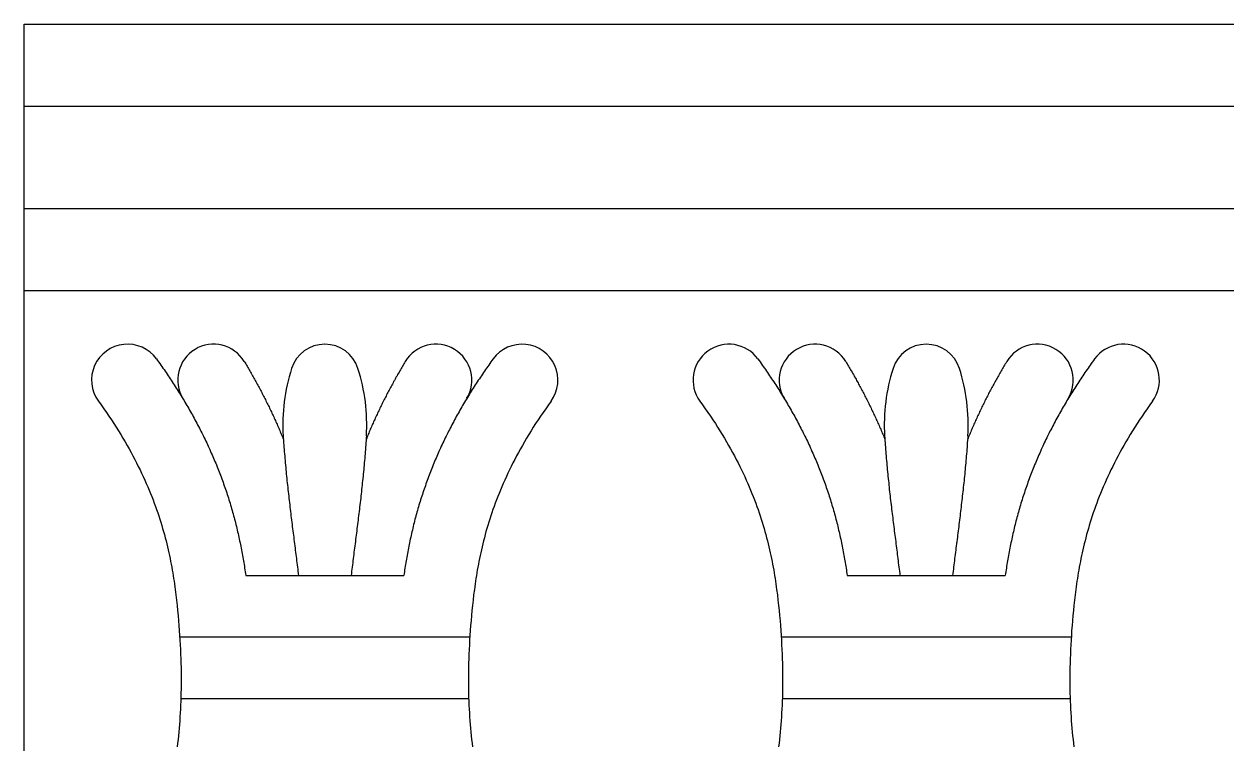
# Model space of a CAD drawing. Extents: x -111 to 2985, y -118 to 122.
# Drawn here: x -44.64 to -27.78, y 71.41 to 81.5 of the extents above; entities that cross this region are included whole.
import ezdxf

# ---------------------------------------------------------------- set-up
doc = ezdxf.new("R2010")
doc.units = 0
doc.layers.add('LAYER_03', color=5, linetype='CONTINUOUS')

msp = doc.modelspace()

# ---------------------------------------------------------------- linework, layer by layer
at = {"layer": 'LAYER_03'}
for points in [[(-44.641, 81.499), (-10.929, 81.499)], [(-44.641, 44.775), (-44.641, 81.499)], [(-44.641, 80.35), (-10.929, 80.35)], [(-44.641, 78.913), (-10.929, 78.913)], [(-44.641, 77.764), (-10.929, 77.764)], [(-42.785, 76.804), (-42.77, 76.783), (-42.755, 76.762), (-42.74, 76.74), (-42.725, 76.719), (-42.71, 76.698), (-42.695, 76.677), (-42.68, 76.656), (-42.666, 76.634), (-42.651, 76.613), (-42.636, 76.592), (-42.622, 76.57), (-42.607, 76.549), (-42.593, 76.527), (-42.579, 76.506), (-42.564, 76.484), (-42.55, 76.462), (-42.536, 76.441), (-42.522, 76.419), (-42.508, 76.397), (-42.494, 76.375), (-42.48, 76.353), (-42.467, 76.331), (-42.453, 76.309), (-42.44, 76.287), (-42.426, 76.265), (-42.413, 76.243), (-42.399, 76.221), (-42.386, 76.198), (-42.373, 76.176), (-42.36, 76.154), (-42.347, 76.131), (-42.334, 76.109), (-42.321, 76.086), (-42.308, 76.064), (-42.295, 76.041), (-42.283, 76.019), (-42.27, 75.996), (-42.258, 75.973), (-42.246, 75.95), (-42.233, 75.928), (-42.221, 75.905), (-42.209, 75.882), (-42.197, 75.859), (-42.185, 75.836), (-42.173, 75.813), (-42.162, 75.79), (-42.15, 75.767), (-42.138, 75.743), (-42.127, 75.72), (-42.115, 75.697), (-42.104, 75.673), (-42.093, 75.65), (-42.082, 75.627), (-42.071, 75.603), (-42.06, 75.58), (-42.049, 75.556), (-42.038, 75.533), (-42.028, 75.509), (-42.017, 75.485), (-42.007, 75.462), (-41.996, 75.438), (-41.986, 75.414), (-41.976, 75.39), (-41.966, 75.366), (-41.956, 75.342), (-41.946, 75.318), (-41.937, 75.294), (-41.927, 75.27), (-41.917, 75.246), (-41.908, 75.222), (-41.899, 75.198), (-41.889, 75.174), (-41.88, 75.15), (-41.871, 75.125), (-41.862, 75.101), (-41.853, 75.077), (-41.845, 75.052), (-41.836, 75.028), (-41.827, 75.003), (-41.819, 74.979), (-41.811, 74.954), (-41.802, 74.93), (-41.794, 74.905), (-41.786, 74.881), (-41.778, 74.856), (-41.771, 74.831), (-41.763, 74.806), (-41.755, 74.782), (-41.748, 74.757), (-41.74, 74.732), (-41.733, 74.707), (-41.726, 74.682), (-41.719, 74.657), (-41.712, 74.632), (-41.705, 74.607), (-41.698, 74.582), (-41.692, 74.557), (-41.685, 74.532), (-41.679, 74.507), (-41.672, 74.482), (-41.666, 74.457), (-41.66, 74.432), (-41.654, 74.406), (-41.648, 74.381), (-41.642, 74.356), (-41.637, 74.331), (-41.631, 74.305), (-41.625, 74.28), (-41.62, 74.255), (-41.615, 74.229), (-41.609, 74.204), (-41.604, 74.179), (-41.599, 74.153), (-41.594, 74.128), (-41.589, 74.102), (-41.585, 74.077), (-41.58, 74.051), (-41.576, 74.026), (-41.571, 74), (-41.567, 73.975), (-41.562, 73.949), (-41.558, 73.924), (-41.554, 73.898), (-41.55, 73.873), (-41.546, 73.847), (-41.542, 73.821), (-41.539, 73.796), (-41.535, 73.77)], [(-41.555, 76.768), (-41.545, 76.751), (-41.535, 76.735), (-41.525, 76.719), (-41.516, 76.702), (-41.506, 76.686), (-41.496, 76.669), (-41.487, 76.653), (-41.477, 76.636), (-41.468, 76.62), (-41.458, 76.603), (-41.449, 76.587), (-41.439, 76.57), (-41.43, 76.554), (-41.42, 76.537), (-41.411, 76.52), (-41.402, 76.504), (-41.393, 76.487), (-41.383, 76.47), (-41.374, 76.453), (-41.365, 76.437), (-41.356, 76.42), (-41.347, 76.403), (-41.338, 76.386), (-41.329, 76.369), (-41.32, 76.352), (-41.311, 76.336), (-41.303, 76.319), (-41.294, 76.302), (-41.285, 76.285), (-41.276, 76.268), (-41.268, 76.251), (-41.259, 76.234), (-41.251, 76.217), (-41.242, 76.2), (-41.234, 76.182), (-41.225, 76.165), (-41.217, 76.148), (-41.208, 76.131), (-41.2, 76.114), (-41.192, 76.097), (-41.184, 76.079), (-41.175, 76.062), (-41.167, 76.045), (-41.159, 76.028), (-41.151, 76.01), (-41.143, 75.993), (-41.135, 75.976), (-41.127, 75.958), (-41.119, 75.941), (-41.112, 75.924), (-41.104, 75.906), (-41.096, 75.889), (-41.088, 75.871), (-41.081, 75.854), (-41.073, 75.836), (-41.066, 75.819), (-41.058, 75.801), (-41.051, 75.784), (-41.043, 75.766), (-41.036, 75.749), (-41.029, 75.731), (-41.021, 75.713), (-41.014, 75.696), (-41.007, 75.678)], [(-39.3, 76.768), (-39.309, 76.751), (-39.319, 76.735), (-39.329, 76.719), (-39.339, 76.702), (-39.348, 76.686), (-39.358, 76.669), (-39.368, 76.653), (-39.377, 76.636), (-39.387, 76.62), (-39.396, 76.603), (-39.406, 76.587), (-39.415, 76.57), (-39.425, 76.554), (-39.434, 76.537), (-39.443, 76.52), (-39.452, 76.504), (-39.462, 76.487), (-39.471, 76.47), (-39.48, 76.453), (-39.489, 76.437), (-39.498, 76.42), (-39.507, 76.403), (-39.516, 76.386), (-39.525, 76.369), (-39.534, 76.352), (-39.543, 76.336), (-39.552, 76.319), (-39.56, 76.302), (-39.569, 76.285), (-39.578, 76.268), (-39.587, 76.251), (-39.595, 76.234), (-39.604, 76.217), (-39.612, 76.2), (-39.621, 76.182), (-39.629, 76.165), (-39.638, 76.148), (-39.646, 76.131), (-39.654, 76.114), (-39.662, 76.097), (-39.671, 76.079), (-39.679, 76.062), (-39.687, 76.045), (-39.695, 76.028), (-39.703, 76.01), (-39.711, 75.993), (-39.719, 75.976), (-39.727, 75.958), (-39.735, 75.941), (-39.743, 75.924), (-39.75, 75.906), (-39.758, 75.889), (-39.766, 75.871), (-39.774, 75.854), (-39.781, 75.836), (-39.789, 75.819), (-39.796, 75.801), (-39.804, 75.784), (-39.811, 75.766), (-39.818, 75.749), (-39.826, 75.731), (-39.833, 75.713), (-39.84, 75.696), (-39.847, 75.678)], [(-38.069, 76.804), (-38.084, 76.783), (-38.099, 76.762), (-38.114, 76.74), (-38.129, 76.719), (-38.144, 76.698), (-38.159, 76.677), (-38.174, 76.656), (-38.189, 76.634), (-38.203, 76.613), (-38.218, 76.592), (-38.233, 76.57), (-38.247, 76.549), (-38.261, 76.527), (-38.276, 76.506), (-38.29, 76.484), (-38.304, 76.462), (-38.318, 76.441), (-38.332, 76.419), (-38.346, 76.397), (-38.36, 76.375), (-38.374, 76.353), (-38.388, 76.331), (-38.401, 76.309), (-38.415, 76.287), (-38.428, 76.265), (-38.442, 76.243), (-38.455, 76.221), (-38.468, 76.198), (-38.482, 76.176), (-38.495, 76.154), (-38.508, 76.131), (-38.521, 76.109), (-38.533, 76.086), (-38.546, 76.064), (-38.559, 76.041), (-38.571, 76.019), (-38.584, 75.996), (-38.596, 75.973), (-38.609, 75.95), (-38.621, 75.928), (-38.633, 75.905), (-38.645, 75.882), (-38.657, 75.859), (-38.669, 75.836), (-38.681, 75.813), (-38.693, 75.79), (-38.704, 75.767), (-38.716, 75.743), (-38.728, 75.72), (-38.739, 75.697), (-38.75, 75.673), (-38.761, 75.65), (-38.772, 75.627), (-38.783, 75.603), (-38.794, 75.58), (-38.805, 75.556), (-38.816, 75.533), (-38.827, 75.509), (-38.837, 75.485), (-38.847, 75.462), (-38.858, 75.438), (-38.868, 75.414), (-38.878, 75.39), (-38.888, 75.366), (-38.898, 75.342), (-38.908, 75.318), (-38.918, 75.294), (-38.927, 75.27), (-38.937, 75.246), (-38.946, 75.222), (-38.956, 75.198), (-38.965, 75.174), (-38.974, 75.15), (-38.983, 75.125), (-38.992, 75.101), (-39.001, 75.077), (-39.01, 75.052), (-39.018, 75.028), (-39.027, 75.003), (-39.035, 74.979), (-39.044, 74.954), (-39.052, 74.93), (-39.06, 74.905), (-39.068, 74.881), (-39.076, 74.856), (-39.084, 74.831), (-39.091, 74.806), (-39.099, 74.782), (-39.107, 74.757), (-39.114, 74.732), (-39.121, 74.707), (-39.128, 74.682), (-39.135, 74.657), (-39.142, 74.632), (-39.149, 74.607), (-39.156, 74.582), (-39.163, 74.557), (-39.169, 74.532), (-39.176, 74.507), (-39.182, 74.482), (-39.188, 74.457), (-39.194, 74.432), (-39.2, 74.406), (-39.206, 74.381), (-39.212, 74.356), (-39.218, 74.331), (-39.223, 74.305), (-39.229, 74.28), (-39.234, 74.255), (-39.24, 74.229), (-39.245, 74.204), (-39.25, 74.179), (-39.255, 74.153), (-39.26, 74.128), (-39.265, 74.102), (-39.27, 74.077), (-39.274, 74.051), (-39.279, 74.026), (-39.283, 74), (-39.288, 73.975), (-39.292, 73.949), (-39.296, 73.924), (-39.3, 73.898), (-39.304, 73.873), (-39.308, 73.847), (-39.312, 73.821), (-39.316, 73.796), (-39.319, 73.77)], [(-34.357, 76.804), (-34.342, 76.783), (-34.327, 76.762), (-34.312, 76.74), (-34.297, 76.719), (-34.282, 76.698), (-34.267, 76.677), (-34.252, 76.656), (-34.238, 76.634), (-34.223, 76.613), (-34.208, 76.592), (-34.194, 76.57), (-34.179, 76.549), (-34.165, 76.527), (-34.151, 76.506), (-34.136, 76.484), (-34.122, 76.462), (-34.108, 76.441), (-34.094, 76.419), (-34.08, 76.397), (-34.066, 76.375), (-34.052, 76.353), (-34.039, 76.331), (-34.025, 76.309), (-34.011, 76.287), (-33.998, 76.265), (-33.984, 76.243), (-33.971, 76.221), (-33.958, 76.198), (-33.945, 76.176), (-33.932, 76.154), (-33.919, 76.131), (-33.906, 76.109), (-33.893, 76.086), (-33.88, 76.064), (-33.867, 76.041), (-33.855, 76.019), (-33.842, 75.996), (-33.83, 75.973), (-33.817, 75.95), (-33.805, 75.928), (-33.793, 75.905), (-33.781, 75.882), (-33.769, 75.859), (-33.757, 75.836), (-33.745, 75.813), (-33.733, 75.79), (-33.722, 75.767), (-33.71, 75.743), (-33.699, 75.72), (-33.687, 75.697), (-33.676, 75.673), (-33.665, 75.65), (-33.654, 75.627), (-33.643, 75.603), (-33.632, 75.58), (-33.621, 75.556), (-33.61, 75.533), (-33.6, 75.509), (-33.589, 75.485), (-33.579, 75.462), (-33.568, 75.438), (-33.558, 75.414), (-33.548, 75.39), (-33.538, 75.366), (-33.528, 75.342), (-33.518, 75.318), (-33.508, 75.294), (-33.499, 75.27), (-33.489, 75.246), (-33.48, 75.222), (-33.47, 75.198), (-33.461, 75.174), (-33.452, 75.15), (-33.443, 75.125), (-33.434, 75.101), (-33.425, 75.077), (-33.416, 75.052), (-33.408, 75.028), (-33.399, 75.003), (-33.391, 74.979), (-33.383, 74.954), (-33.374, 74.93), (-33.366, 74.905), (-33.358, 74.881), (-33.35, 74.856), (-33.342, 74.831), (-33.335, 74.806), (-33.327, 74.782), (-33.32, 74.757), (-33.312, 74.732), (-33.305, 74.707), (-33.298, 74.682), (-33.291, 74.657), (-33.284, 74.632), (-33.277, 74.607), (-33.27, 74.582), (-33.264, 74.557), (-33.257, 74.532), (-33.251, 74.507), (-33.244, 74.482), (-33.238, 74.457), (-33.232, 74.432), (-33.226, 74.406), (-33.22, 74.381), (-33.214, 74.356), (-33.208, 74.331), (-33.203, 74.305), (-33.197, 74.28), (-33.192, 74.255), (-33.187, 74.229), (-33.181, 74.204), (-33.176, 74.179), (-33.171, 74.153), (-33.166, 74.128), (-33.161, 74.102), (-33.157, 74.077), (-33.152, 74.051), (-33.147, 74.026), (-33.143, 74), (-33.139, 73.975), (-33.134, 73.949), (-33.13, 73.924), (-33.126, 73.898), (-33.122, 73.873), (-33.118, 73.847), (-33.114, 73.821), (-33.111, 73.796), (-33.107, 73.77)], [(-33.127, 76.768), (-33.117, 76.751), (-33.107, 76.735), (-33.097, 76.719), (-33.087, 76.702), (-33.078, 76.686), (-33.068, 76.669), (-33.059, 76.653), (-33.049, 76.636), (-33.039, 76.62), (-33.03, 76.603), (-33.02, 76.587), (-33.011, 76.57), (-33.002, 76.554), (-32.992, 76.537), (-32.983, 76.52), (-32.974, 76.504), (-32.965, 76.487), (-32.955, 76.47), (-32.946, 76.453), (-32.937, 76.437), (-32.928, 76.42), (-32.919, 76.403), (-32.91, 76.386), (-32.901, 76.369), (-32.892, 76.352), (-32.883, 76.336), (-32.874, 76.319), (-32.866, 76.302), (-32.857, 76.285), (-32.848, 76.268), (-32.84, 76.251), (-32.831, 76.234), (-32.822, 76.217), (-32.814, 76.2), (-32.805, 76.182), (-32.797, 76.165), (-32.789, 76.148), (-32.78, 76.131), (-32.772, 76.114), (-32.764, 76.097), (-32.756, 76.079), (-32.747, 76.062), (-32.739, 76.045), (-32.731, 76.028), (-32.723, 76.01), (-32.715, 75.993), (-32.707, 75.976), (-32.699, 75.958), (-32.691, 75.941), (-32.683, 75.924), (-32.676, 75.906), (-32.668, 75.889), (-32.66, 75.871), (-32.653, 75.854), (-32.645, 75.836), (-32.637, 75.819), (-32.63, 75.801), (-32.623, 75.784), (-32.615, 75.766), (-32.608, 75.749), (-32.6, 75.731), (-32.593, 75.713), (-32.586, 75.696), (-32.579, 75.678)], [(-30.871, 76.768), (-30.881, 76.751), (-30.891, 76.735), (-30.901, 76.719), (-30.911, 76.702), (-30.92, 76.686), (-30.93, 76.669), (-30.94, 76.653), (-30.949, 76.636), (-30.959, 76.62), (-30.968, 76.603), (-30.978, 76.587), (-30.987, 76.57), (-30.996, 76.554), (-31.006, 76.537), (-31.015, 76.52), (-31.024, 76.504), (-31.034, 76.487), (-31.043, 76.47), (-31.052, 76.453), (-31.061, 76.437), (-31.07, 76.42), (-31.079, 76.403), (-31.088, 76.386), (-31.097, 76.369), (-31.106, 76.352), (-31.115, 76.336), (-31.124, 76.319), (-31.132, 76.302), (-31.141, 76.285), (-31.15, 76.268), (-31.158, 76.251), (-31.167, 76.234), (-31.176, 76.217), (-31.184, 76.2), (-31.193, 76.182), (-31.201, 76.165), (-31.209, 76.148), (-31.218, 76.131), (-31.226, 76.114), (-31.234, 76.097), (-31.243, 76.079), (-31.251, 76.062), (-31.259, 76.045), (-31.267, 76.028), (-31.275, 76.01), (-31.283, 75.993), (-31.291, 75.976), (-31.299, 75.958), (-31.307, 75.941), (-31.315, 75.924), (-31.322, 75.906), (-31.33, 75.889), (-31.338, 75.871), (-31.345, 75.854), (-31.353, 75.836), (-31.361, 75.819), (-31.368, 75.801), (-31.376, 75.784), (-31.383, 75.766), (-31.39, 75.749), (-31.398, 75.731), (-31.405, 75.713), (-31.412, 75.696), (-31.419, 75.678)], [(-29.641, 76.804), (-29.656, 76.783), (-29.671, 76.762), (-29.686, 76.74), (-29.701, 76.719), (-29.716, 76.698), (-29.731, 76.677), (-29.746, 76.656), (-29.761, 76.634), (-29.775, 76.613), (-29.79, 76.592), (-29.804, 76.57), (-29.819, 76.549), (-29.833, 76.527), (-29.848, 76.506), (-29.862, 76.484), (-29.876, 76.462), (-29.89, 76.441), (-29.904, 76.419), (-29.918, 76.397), (-29.932, 76.375), (-29.946, 76.353), (-29.959, 76.331), (-29.973, 76.309), (-29.987, 76.287), (-30, 76.265), (-30.014, 76.243), (-30.027, 76.221), (-30.04, 76.198), (-30.053, 76.176), (-30.066, 76.154), (-30.079, 76.131), (-30.092, 76.109), (-30.105, 76.086), (-30.118, 76.064), (-30.131, 76.041), (-30.143, 76.019), (-30.156, 75.996), (-30.168, 75.973), (-30.181, 75.95), (-30.193, 75.928), (-30.205, 75.905), (-30.217, 75.882), (-30.229, 75.859), (-30.241, 75.836), (-30.253, 75.813), (-30.265, 75.79), (-30.276, 75.767), (-30.288, 75.743), (-30.299, 75.72), (-30.311, 75.697), (-30.322, 75.673), (-30.333, 75.65), (-30.344, 75.627), (-30.355, 75.603), (-30.366, 75.58), (-30.377, 75.556), (-30.388, 75.533), (-30.398, 75.509), (-30.409, 75.485), (-30.419, 75.462), (-30.43, 75.438), (-30.44, 75.414), (-30.45, 75.39), (-30.46, 75.366), (-30.47, 75.342), (-30.48, 75.318), (-30.49, 75.294), (-30.499, 75.27), (-30.509, 75.246), (-30.518, 75.222), (-30.528, 75.198), (-30.537, 75.174), (-30.546, 75.15), (-30.555, 75.125), (-30.564, 75.101), (-30.573, 75.077), (-30.582, 75.052), (-30.59, 75.028), (-30.599, 75.003), (-30.607, 74.979), (-30.616, 74.954), (-30.624, 74.93), (-30.632, 74.905), (-30.64, 74.881), (-30.648, 74.856), (-30.656, 74.831), (-30.663, 74.806), (-30.671, 74.782), (-30.678, 74.757), (-30.686, 74.732), (-30.693, 74.707), (-30.7, 74.682), (-30.707, 74.657), (-30.714, 74.632), (-30.721, 74.607), (-30.728, 74.582), (-30.734, 74.557), (-30.741, 74.532), (-30.747, 74.507), (-30.754, 74.482), (-30.76, 74.457), (-30.766, 74.432), (-30.772, 74.406), (-30.778, 74.381), (-30.784, 74.356), (-30.79, 74.331), (-30.795, 74.305), (-30.801, 74.28), (-30.806, 74.255), (-30.812, 74.229), (-30.817, 74.204), (-30.822, 74.179), (-30.827, 74.153), (-30.832, 74.128), (-30.837, 74.102), (-30.841, 74.077), (-30.846, 74.051), (-30.851, 74.026), (-30.855, 74), (-30.86, 73.975), (-30.864, 73.949), (-30.868, 73.924), (-30.872, 73.898), (-30.876, 73.873), (-30.88, 73.847), (-30.884, 73.821), (-30.888, 73.796), (-30.891, 73.77)], [(-43.599, 76.212), (-43.56, 76.159), (-43.523, 76.106), (-43.487, 76.054), (-43.451, 76.001), (-43.416, 75.949), (-43.383, 75.898), (-43.35, 75.846), (-43.318, 75.795), (-43.286, 75.744), (-43.256, 75.694), (-43.226, 75.643), (-43.197, 75.593), (-43.169, 75.543), (-43.142, 75.494), (-43.115, 75.445), (-43.09, 75.396), (-43.064, 75.347), (-43.04, 75.298), (-43.016, 75.25), (-42.994, 75.202), (-42.971, 75.155), (-42.95, 75.107), (-42.929, 75.06), (-42.909, 75.013), (-42.889, 74.967), (-42.87, 74.92), (-42.852, 74.874), (-42.834, 74.828), (-42.817, 74.783), (-42.8, 74.738), (-42.784, 74.692), (-42.768, 74.648), (-42.754, 74.603), (-42.739, 74.559), (-42.725, 74.515), (-42.712, 74.471), (-42.699, 74.428), (-42.687, 74.385), (-42.675, 74.342), (-42.663, 74.299), (-42.652, 74.256), (-42.642, 74.214), (-42.632, 74.172), (-42.622, 74.131), (-42.613, 74.089), (-42.604, 74.048), (-42.595, 74.007), (-42.587, 73.966), (-42.579, 73.926), (-42.572, 73.886), (-42.565, 73.846), (-42.558, 73.806), (-42.551, 73.767), (-42.545, 73.728), (-42.539, 73.689), (-42.533, 73.65), (-42.528, 73.612), (-42.523, 73.574), (-42.513, 73.498), (-42.505, 73.424), (-42.497, 73.35), (-42.489, 73.278), (-42.483, 73.206), (-42.476, 73.135), (-42.471, 73.066), (-42.466, 72.997), (-42.461, 72.929), (-42.457, 72.862), (-42.453, 72.796), (-42.45, 72.731), (-42.447, 72.667), (-42.444, 72.603), (-42.443, 72.54), (-42.441, 72.478), (-42.44, 72.417), (-42.44, 72.357), (-42.439, 72.297), (-42.44, 72.238), (-42.44, 72.179), (-42.442, 72.121), (-42.443, 72.064), (-42.445, 72.008), (-42.447, 71.952), (-42.45, 71.896), (-42.453, 71.842), (-42.456, 71.787), (-42.46, 71.733), (-42.464, 71.68), (-42.469, 71.627), (-42.473, 71.575), (-42.479, 71.523), (-42.484, 71.471), (-42.49, 71.42), (-42.496, 71.369)], [(-37.256, 76.212), (-37.294, 76.159), (-37.331, 76.106), (-37.368, 76.054), (-37.403, 76.001), (-37.438, 75.949), (-37.472, 75.898), (-37.505, 75.846), (-37.537, 75.795), (-37.568, 75.744), (-37.599, 75.694), (-37.628, 75.643), (-37.657, 75.593), (-37.685, 75.543), (-37.712, 75.494), (-37.739, 75.445), (-37.765, 75.396), (-37.79, 75.347), (-37.814, 75.298), (-37.838, 75.25), (-37.861, 75.202), (-37.883, 75.155), (-37.905, 75.107), (-37.926, 75.06), (-37.946, 75.013), (-37.965, 74.967), (-37.984, 74.92), (-38.003, 74.874), (-38.021, 74.828), (-38.038, 74.783), (-38.054, 74.738), (-38.07, 74.692), (-38.086, 74.648), (-38.101, 74.603), (-38.115, 74.559), (-38.129, 74.515), (-38.142, 74.471), (-38.155, 74.428), (-38.168, 74.385), (-38.18, 74.342), (-38.191, 74.299), (-38.202, 74.256), (-38.213, 74.214), (-38.223, 74.172), (-38.232, 74.131), (-38.242, 74.089), (-38.251, 74.048), (-38.259, 74.007), (-38.267, 73.966), (-38.275, 73.926), (-38.283, 73.886), (-38.29, 73.846), (-38.297, 73.806), (-38.303, 73.767), (-38.309, 73.728), (-38.315, 73.689), (-38.321, 73.65), (-38.326, 73.612), (-38.331, 73.574), (-38.341, 73.498), (-38.35, 73.424), (-38.358, 73.35), (-38.365, 73.278), (-38.372, 73.206), (-38.378, 73.135), (-38.384, 73.066), (-38.389, 72.997), (-38.393, 72.929), (-38.398, 72.862), (-38.401, 72.796), (-38.405, 72.731), (-38.408, 72.667), (-38.41, 72.603), (-38.412, 72.54), (-38.413, 72.478), (-38.414, 72.417), (-38.415, 72.357), (-38.415, 72.297), (-38.415, 72.238), (-38.414, 72.179), (-38.413, 72.121), (-38.411, 72.064), (-38.409, 72.008), (-38.407, 71.952), (-38.404, 71.896), (-38.401, 71.842), (-38.398, 71.787), (-38.394, 71.733), (-38.39, 71.68), (-38.386, 71.627), (-38.381, 71.575), (-38.376, 71.523), (-38.37, 71.471), (-38.364, 71.42), (-38.358, 71.369)], [(-35.17, 76.212), (-35.132, 76.159), (-35.095, 76.106), (-35.058, 76.054), (-35.023, 76.001), (-34.988, 75.949), (-34.954, 75.898), (-34.922, 75.846), (-34.889, 75.795), (-34.858, 75.744), (-34.828, 75.694), (-34.798, 75.643), (-34.769, 75.593), (-34.741, 75.543), (-34.714, 75.494), (-34.687, 75.445), (-34.661, 75.396), (-34.636, 75.347), (-34.612, 75.298), (-34.588, 75.25), (-34.565, 75.202), (-34.543, 75.155), (-34.522, 75.107), (-34.501, 75.06), (-34.48, 75.013), (-34.461, 74.967), (-34.442, 74.92), (-34.423, 74.874), (-34.406, 74.828), (-34.388, 74.783), (-34.372, 74.738), (-34.356, 74.692), (-34.34, 74.648), (-34.325, 74.603), (-34.311, 74.559), (-34.297, 74.515), (-34.284, 74.471), (-34.271, 74.428), (-34.259, 74.385), (-34.247, 74.342), (-34.235, 74.299), (-34.224, 74.256), (-34.214, 74.214), (-34.204, 74.172), (-34.194, 74.131), (-34.185, 74.089), (-34.176, 74.048), (-34.167, 74.007), (-34.159, 73.966), (-34.151, 73.926), (-34.144, 73.886), (-34.136, 73.846), (-34.13, 73.806), (-34.123, 73.767), (-34.117, 73.728), (-34.111, 73.689), (-34.105, 73.65), (-34.1, 73.612), (-34.095, 73.574), (-34.085, 73.498), (-34.077, 73.424), (-34.069, 73.35), (-34.061, 73.278), (-34.055, 73.206), (-34.048, 73.135), (-34.043, 73.066), (-34.037, 72.997), (-34.033, 72.929), (-34.029, 72.862), (-34.025, 72.796), (-34.022, 72.731), (-34.019, 72.667), (-34.016, 72.603), (-34.014, 72.54), (-34.013, 72.478), (-34.012, 72.417), (-34.011, 72.357), (-34.011, 72.297), (-34.012, 72.238), (-34.012, 72.179), (-34.013, 72.121), (-34.015, 72.064), (-34.017, 72.008), (-34.019, 71.952), (-34.022, 71.896), (-34.025, 71.842), (-34.028, 71.787), (-34.032, 71.733), (-34.036, 71.68), (-34.041, 71.627), (-34.045, 71.575), (-34.051, 71.523), (-34.056, 71.471), (-34.062, 71.42), (-34.068, 71.369)], [(-28.828, 76.212), (-28.866, 76.159), (-28.903, 76.106), (-28.94, 76.054), (-28.975, 76.001), (-29.01, 75.949), (-29.044, 75.898), (-29.077, 75.846), (-29.109, 75.795), (-29.14, 75.744), (-29.17, 75.694), (-29.2, 75.643), (-29.229, 75.593), (-29.257, 75.543), (-29.284, 75.494), (-29.311, 75.445), (-29.337, 75.396), (-29.362, 75.347), (-29.386, 75.298), (-29.41, 75.25), (-29.433, 75.202), (-29.455, 75.155), (-29.476, 75.107), (-29.497, 75.06), (-29.518, 75.013), (-29.537, 74.967), (-29.556, 74.92), (-29.575, 74.874), (-29.592, 74.828), (-29.61, 74.783), (-29.626, 74.738), (-29.642, 74.692), (-29.658, 74.648), (-29.673, 74.603), (-29.687, 74.559), (-29.701, 74.515), (-29.714, 74.471), (-29.727, 74.428), (-29.74, 74.385), (-29.751, 74.342), (-29.763, 74.299), (-29.774, 74.256), (-29.784, 74.214), (-29.795, 74.172), (-29.804, 74.131), (-29.814, 74.089), (-29.822, 74.048), (-29.831, 74.007), (-29.839, 73.966), (-29.847, 73.926), (-29.854, 73.886), (-29.862, 73.846), (-29.868, 73.806), (-29.875, 73.767), (-29.881, 73.728), (-29.887, 73.689), (-29.893, 73.65), (-29.898, 73.612), (-29.903, 73.574), (-29.913, 73.498), (-29.922, 73.424), (-29.929, 73.35), (-29.937, 73.278), (-29.944, 73.206), (-29.95, 73.135), (-29.955, 73.066), (-29.961, 72.997), (-29.965, 72.929), (-29.97, 72.862), (-29.973, 72.796), (-29.977, 72.731), (-29.979, 72.667), (-29.982, 72.603), (-29.984, 72.54), (-29.985, 72.478), (-29.986, 72.417), (-29.987, 72.357), (-29.987, 72.297), (-29.986, 72.238), (-29.986, 72.179), (-29.985, 72.121), (-29.983, 72.064), (-29.981, 72.008), (-29.979, 71.952), (-29.976, 71.896), (-29.973, 71.842), (-29.97, 71.787), (-29.966, 71.733), (-29.962, 71.68), (-29.958, 71.627), (-29.953, 71.575), (-29.948, 71.523), (-29.942, 71.471), (-29.936, 71.42), (-29.93, 71.369)], [(-41.01, 75.725), (-41.008, 75.693), (-41.006, 75.662), (-41.004, 75.63), (-41.001, 75.599), (-40.999, 75.567), (-40.997, 75.536), (-40.994, 75.504), (-40.992, 75.473), (-40.989, 75.441), (-40.986, 75.41), (-40.984, 75.379), (-40.981, 75.347), (-40.978, 75.316), (-40.975, 75.285), (-40.972, 75.254), (-40.969, 75.223), (-40.966, 75.191), (-40.963, 75.16), (-40.96, 75.129), (-40.957, 75.098), (-40.954, 75.067), (-40.95, 75.036), (-40.947, 75.005), (-40.944, 74.974), (-40.94, 74.943), (-40.937, 74.913), (-40.933, 74.882), (-40.93, 74.851), (-40.926, 74.82), (-40.923, 74.79), (-40.919, 74.759), (-40.916, 74.728), (-40.912, 74.698), (-40.908, 74.667), (-40.905, 74.637), (-40.901, 74.606), (-40.897, 74.576), (-40.894, 74.545), (-40.89, 74.515), (-40.886, 74.485), (-40.882, 74.454), (-40.878, 74.424), (-40.875, 74.394), (-40.871, 74.364), (-40.867, 74.334), (-40.863, 74.304), (-40.859, 74.274), (-40.856, 74.244), (-40.852, 74.214), (-40.848, 74.184), (-40.844, 74.154), (-40.84, 74.124), (-40.837, 74.094), (-40.833, 74.065), (-40.829, 74.035), (-40.825, 74.005), (-40.822, 73.976), (-40.818, 73.946), (-40.814, 73.917), (-40.811, 73.887), (-40.807, 73.858), (-40.803, 73.829), (-40.8, 73.799), (-40.796, 73.77)], [(-39.844, 75.725), (-39.846, 75.693), (-39.849, 75.662), (-39.851, 75.63), (-39.853, 75.599), (-39.855, 75.567), (-39.858, 75.536), (-39.86, 75.504), (-39.863, 75.473), (-39.865, 75.441), (-39.868, 75.41), (-39.871, 75.379), (-39.873, 75.347), (-39.876, 75.316), (-39.879, 75.285), (-39.882, 75.254), (-39.885, 75.223), (-39.888, 75.191), (-39.891, 75.16), (-39.894, 75.129), (-39.897, 75.098), (-39.901, 75.067), (-39.904, 75.036), (-39.907, 75.005), (-39.911, 74.974), (-39.914, 74.943), (-39.917, 74.913), (-39.921, 74.882), (-39.924, 74.851), (-39.928, 74.82), (-39.932, 74.79), (-39.935, 74.759), (-39.939, 74.728), (-39.942, 74.698), (-39.946, 74.667), (-39.95, 74.637), (-39.953, 74.606), (-39.957, 74.576), (-39.961, 74.545), (-39.965, 74.515), (-39.968, 74.485), (-39.972, 74.454), (-39.976, 74.424), (-39.98, 74.394), (-39.983, 74.364), (-39.987, 74.334), (-39.991, 74.304), (-39.995, 74.274), (-39.999, 74.244), (-40.003, 74.214), (-40.006, 74.184), (-40.01, 74.154), (-40.014, 74.124), (-40.018, 74.094), (-40.021, 74.065), (-40.025, 74.035), (-40.029, 74.005), (-40.033, 73.976), (-40.036, 73.946), (-40.04, 73.917), (-40.044, 73.887), (-40.047, 73.858), (-40.051, 73.829), (-40.055, 73.799), (-40.058, 73.77)], [(-32.582, 75.725), (-32.58, 75.693), (-32.578, 75.662), (-32.575, 75.63), (-32.573, 75.599), (-32.571, 75.567), (-32.568, 75.536), (-32.566, 75.504), (-32.564, 75.473), (-32.561, 75.441), (-32.558, 75.41), (-32.556, 75.379), (-32.553, 75.347), (-32.55, 75.316), (-32.547, 75.285), (-32.544, 75.254), (-32.541, 75.223), (-32.538, 75.191), (-32.535, 75.16), (-32.532, 75.129), (-32.529, 75.098), (-32.525, 75.067), (-32.522, 75.036), (-32.519, 75.005), (-32.516, 74.974), (-32.512, 74.943), (-32.509, 74.913), (-32.505, 74.882), (-32.502, 74.851), (-32.498, 74.82), (-32.495, 74.79), (-32.491, 74.759), (-32.487, 74.728), (-32.484, 74.698), (-32.48, 74.667), (-32.477, 74.637), (-32.473, 74.606), (-32.469, 74.576), (-32.465, 74.545), (-32.462, 74.515), (-32.458, 74.485), (-32.454, 74.454), (-32.45, 74.424), (-32.447, 74.394), (-32.443, 74.364), (-32.439, 74.334), (-32.435, 74.304), (-32.431, 74.274), (-32.427, 74.244), (-32.424, 74.214), (-32.42, 74.184), (-32.416, 74.154), (-32.412, 74.124), (-32.408, 74.094), (-32.405, 74.065), (-32.401, 74.035), (-32.397, 74.005), (-32.393, 73.976), (-32.39, 73.946), (-32.386, 73.917), (-32.382, 73.887), (-32.379, 73.858), (-32.375, 73.829), (-32.371, 73.799), (-32.368, 73.77)], [(-31.416, 75.725), (-31.418, 75.693), (-31.42, 75.662), (-31.423, 75.63), (-31.425, 75.599), (-31.427, 75.567), (-31.43, 75.536), (-31.432, 75.504), (-31.435, 75.473), (-31.437, 75.441), (-31.44, 75.41), (-31.442, 75.379), (-31.445, 75.347), (-31.448, 75.316), (-31.451, 75.285), (-31.454, 75.254), (-31.457, 75.223), (-31.46, 75.191), (-31.463, 75.16), (-31.466, 75.129), (-31.469, 75.098), (-31.473, 75.067), (-31.476, 75.036), (-31.479, 75.005), (-31.483, 74.974), (-31.486, 74.943), (-31.489, 74.913), (-31.493, 74.882), (-31.496, 74.851), (-31.5, 74.82), (-31.503, 74.79), (-31.507, 74.759), (-31.511, 74.728), (-31.514, 74.698), (-31.518, 74.667), (-31.522, 74.637), (-31.525, 74.606), (-31.529, 74.576), (-31.533, 74.545), (-31.536, 74.515), (-31.54, 74.485), (-31.544, 74.454), (-31.548, 74.424), (-31.552, 74.394), (-31.555, 74.364), (-31.559, 74.334), (-31.563, 74.304), (-31.567, 74.274), (-31.571, 74.244), (-31.574, 74.214), (-31.578, 74.184), (-31.582, 74.154), (-31.586, 74.124), (-31.59, 74.094), (-31.593, 74.065), (-31.597, 74.035), (-31.601, 74.005), (-31.605, 73.976), (-31.608, 73.946), (-31.612, 73.917), (-31.616, 73.887), (-31.619, 73.858), (-31.623, 73.829), (-31.627, 73.799), (-31.63, 73.77)], [(-41.535, 73.77), (-39.319, 73.77)], [(-33.107, 73.77), (-30.891, 73.77)], [(-42.459, 72.908), (-38.395, 72.908)], [(-34.031, 72.908), (-29.967, 72.908)], [(-42.444, 72.046), (-38.411, 72.046)], [(-34.015, 72.046), (-29.983, 72.046)]]:
    msp.add_lwpolyline(points, dxfattribs=at)
for points in [[(-42.785, 76.804, 1), (-43.599, 76.212)], [(-41.555, 76.768, 0.999997), (-42.416, 76.248)], [(-40.427, 77.011, 0.326089), (-40.892, 76.671)], [(-39.962, 76.671, 0.326089), (-40.427, 77.011)], [(-38.439, 76.248, 0.999997), (-39.3, 76.768)], [(-37.256, 76.212, 1), (-38.069, 76.804)], [(-34.357, 76.804, 1), (-35.17, 76.212)], [(-33.127, 76.768, 0.999997), (-33.987, 76.248)], [(-31.999, 77.011, 0.326089), (-32.464, 76.671)], [(-31.534, 76.671, 0.326089), (-31.999, 77.011)], [(-30.011, 76.248, 0.999997), (-30.871, 76.768)], [(-28.828, 76.212, 1), (-29.641, 76.804)], [(-40.892, 76.671, 0.093446), (-41.01, 75.725)], [(-39.844, 75.725, 0.093446), (-39.962, 76.671)], [(-32.464, 76.671, 0.093446), (-32.582, 75.725)], [(-31.416, 75.725, 0.093446), (-31.534, 76.671)]]:
    msp.add_lwpolyline(points, format="xyb", dxfattribs=at)

doc.saveas('drawing.dxf')
